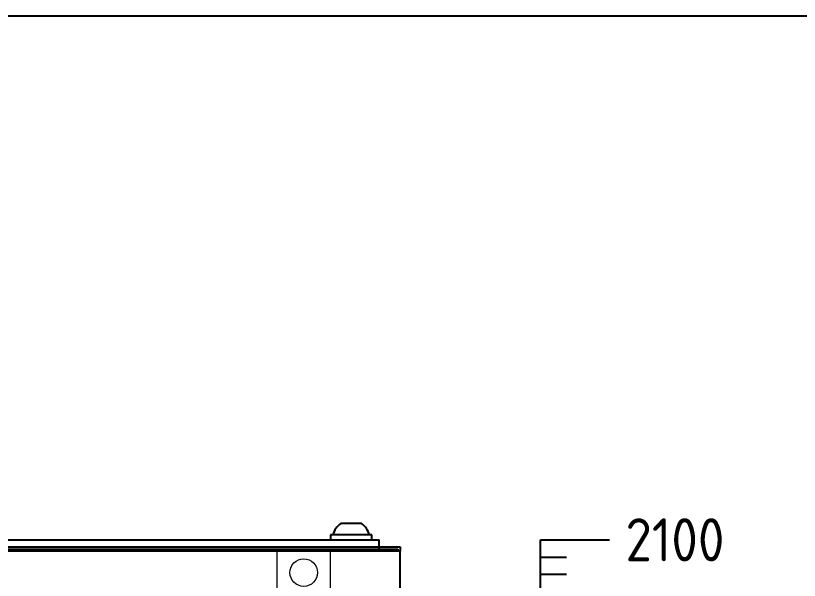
# Model space of a CAD drawing. Header units: millimetres. Extents: x 41350 to 54029, y 25852 to 34717.
# Drawn here: x 47156.8 to 47611.4, y 33842.5 to 34170 of the extents above; entities that cross this region are included whole.
import ezdxf
from ezdxf.enums import TextEntityAlignment as Align

# ---------------------------------------------------------------- set-up
doc = ezdxf.new("R2010")
doc.units = ezdxf.units.MM
doc.layers.add('! NO PLOT !', color=7, linetype='Continuous', true_color=0xff75dd, plot=False)
doc.layers.add('000-PI-Oprema', color=30, linetype='Continuous', lineweight=5)
doc.layers.add('000-PI-ORMAR', color=2, linetype='Continuous')
doc.styles.add('PI0', font='isocpeur.ttf', dxfattribs={"width": 0.9})

# ---------------------------------------------------------------- blocks, each defined once
blk = doc.blocks.new('SKALA_2100')
for p, q in [((6091.94, 12435.39), (6091.94, 13135.39)), ((6091.94, 13135.39), (6131.94, 13135.39)), ((6091.94, 13125.39), (6106.94, 13125.39)), ((6091.94, 13115.39), (6106.94, 13115.39))]:
    blk.add_line(p, q)
at = {"style": 'PI0', "width": 0.9}
blk.add_text('2100', height=25, dxfattribs=at).set_placement((6141.12, 13135.39), align=Align.MIDDLE_LEFT)
blk = doc.blocks.new('8606.000_back')
at = {"layer": '000-PI-ORMAR'}
for p, q in [((48175.52, 38589.17), (48163.52, 38589.17)), ((48181.52, 38582.57), (48157.52, 38582.57)), ((48157.52, 38582.57), (48157.52, 38579.67)), ((48181.52, 38579.67), (48181.52, 38582.57)), ((47618.27, 38579.67), (48185.77, 38579.67)), ((48185.77, 38573.17), (48185.77, 38579.67)), ((48198.03, 38573.17), (47606.03, 38573.17)), ((47618.27, 38575.67), (48185.77, 38575.67)), ((47618.27, 38574.17), (48185.77, 38574.17)), ((48185.77, 38575.67), (48198.02, 38575.67)), ((48185.77, 38574.17), (48196.52, 38574.17)), ((48196.52, 38574.17), (48196.52, 38573.17)), ((48198.02, 38575.67), (48198.02, 38573.17)), ((48198.03, 36588.67), (48198.03, 38573.17))]:
    blk.add_line(p, q, dxfattribs=at)
for centre, start, end in [((48169.91, 38579.97), 124.8208, 166.6054), ((48169.12, 38579.97), 13.3946, 55.1792)]:
    blk.add_arc(centre, 11.2, start, end, dxfattribs=at)
blk = doc.blocks.new('SZ 2500460')
at = {"layer": '000-PI-Oprema'}
for p, q in [((-15.5, 14.54), (-15.5, -12.5)), ((-6.2, 17.04), (-6.2, 12.5)), ((6.2, 17.04), (6.2, 12.5)), ((15.5, 14.54), (15.5, -12.5)), ((-15.5, 12.5), (-6.2, 12.5)), ((6.2, 12.5), (15.5, 12.5)), ((-15.5, -12.5), (15.5, -12.5))]:
    blk.add_line(p, q, dxfattribs=at)
for points in [[(-6.2, 17.04), (-6.21, 17.04), (-6.25, 17.03), (-6.32, 17.02), (-6.42, 17.01), (-6.54, 16.99), (-6.69, 16.96), (-6.86, 16.94), (-7.06, 16.9), (-7.27, 16.87), (-7.5, 16.82), (-7.76, 16.78), (-8.03, 16.72), (-8.32, 16.67), (-8.61, 16.61), (-8.93, 16.54), (-9.25, 16.47), (-9.72, 16.36), (-10.2, 16.24)], [(10.2, 16.24), (9.87, 16.32), (9.53, 16.4), (9.19, 16.48), (8.86, 16.55), (8.55, 16.62), (8.25, 16.68), (7.95, 16.74), (7.67, 16.79), (7.42, 16.84), (7.19, 16.88), (6.97, 16.92), (6.78, 16.95), (6.62, 16.98), (6.48, 17), (6.37, 17.01), (6.29, 17.03), (6.22, 17.04), (6.2, 17.04)]]:
    blk.add_lwpolyline(points, dxfattribs=at)
blk.add_circle((0, 0), 8, dxfattribs=at)
for start, end in [(104.0552, 111.6569), (81.511, 98.489), (68.3431, 75.9448)]:
    blk.add_arc((0, -24.5), 42, start, end, dxfattribs=at)

msp = doc.modelspace()

# ---------------------------------------------------------------- linework, layer by layer
at = {"layer": '! NO PLOT !', "ltscale": 0.25}
msp.add_lwpolyline([(47889.511, 31300.028), (45739.511, 31300.028), (45739.511, 34170.028), (49639.511, 34170.028), (49639.511, 32285.028), (47889.511, 32285.028), (47889.511, 31300.028)], dxfattribs=at)

# ---------------------------------------------------------------- block references
at = {"layer": '! NO PLOT !', "rotation": 180}
msp.add_blockref('SZ 2500460', (47323.897, 33847.028), dxfattribs=at)
msp.add_blockref('SKALA_2100', (41369.408, 20730.643))
at = {"layer": '000-PI-Oprema'}
msp.add_blockref('8606.000_back', (-818.121, -4713.642), dxfattribs=at)

doc.saveas('drawing.dxf')
